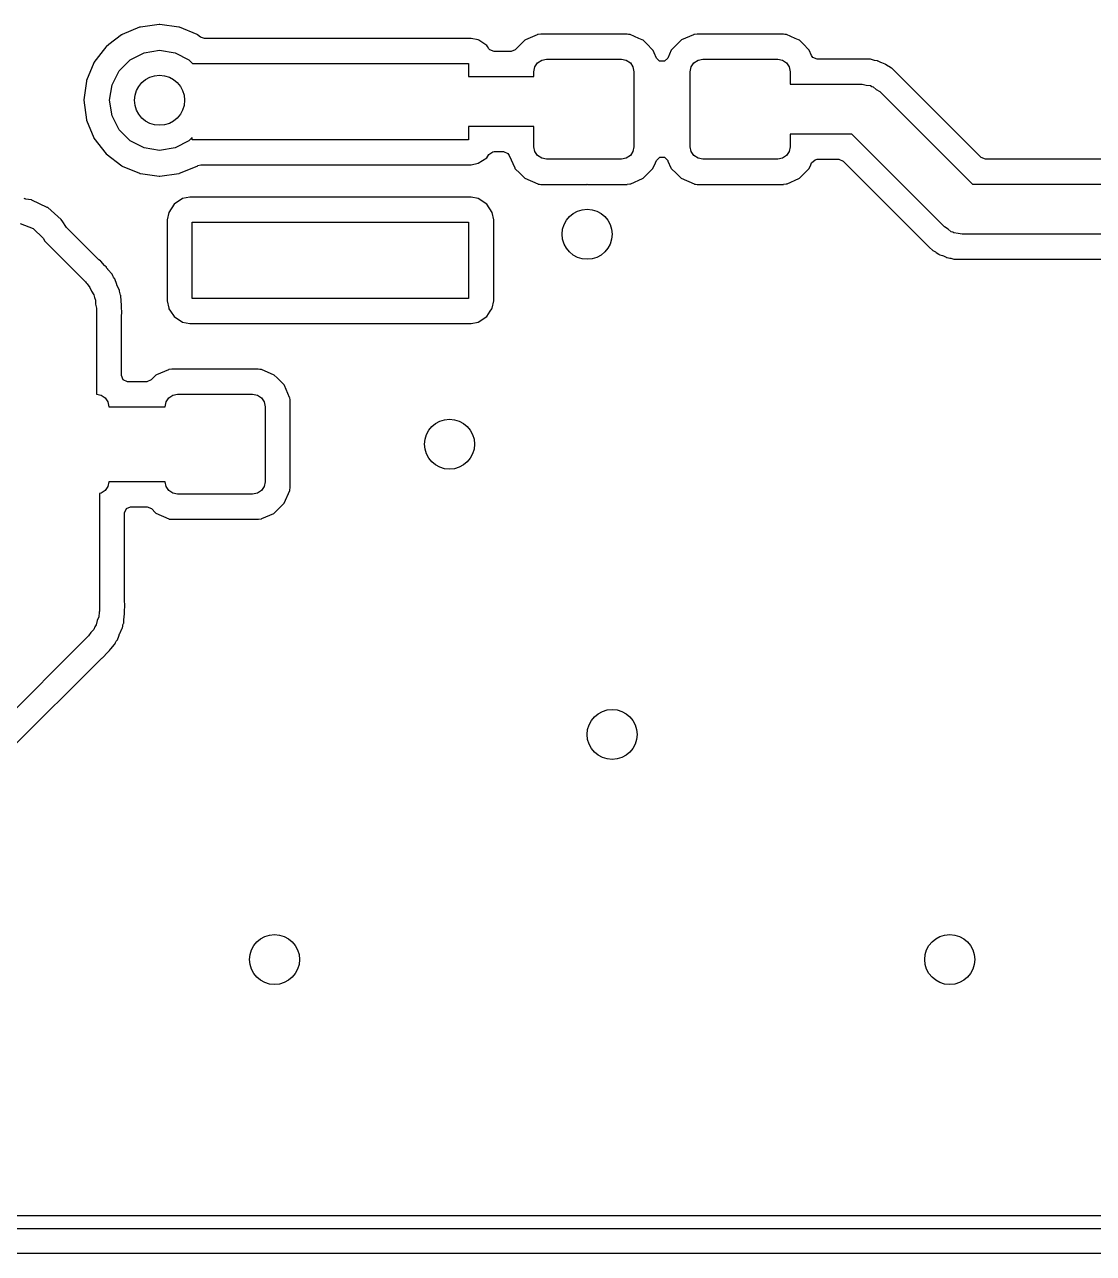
# Model space of a CAD drawing. Extents: x 124.6 to 173.9, y -108.3 to -87.7.
# Drawn here: x 148.8 to 157.35, y -108.35 to -98.52 of the extents above; entities that cross this region are included whole.
import ezdxf

# ---------------------------------------------------------------- set-up
doc = ezdxf.new("R2010")
doc.units = 0
doc.layers.add('BLACK', color=7, linetype='CONTINUOUS')

msp = doc.modelspace()

# ---------------------------------------------------------------- linework, layer by layer
at = {"layer": 'BLACK', "linetype": 'CONTINUOUS'}
for p, q in [((149.721, -98.5448), (149.581, -98.6028)), ((149.724, -98.5436), (149.721, -98.5448)), ((149.721, -98.5448), (149.721, -98.5448)), ((149.727, -98.5431), (149.724, -98.5436)), ((149.878, -98.5233), (149.727, -98.5431)), ((149.727, -98.5431), (149.727, -98.5431)), ((149.881, -98.5229), (149.878, -98.5233)), ((149.884, -98.5233), (149.881, -98.5229)), ((150.035, -98.5431), (149.884, -98.5233)), ((150.038, -98.5436), (150.035, -98.5431)), ((150.035, -98.5431), (150.035, -98.5431)), ((150.041, -98.5448), (150.038, -98.5436)), ((150.181, -98.6028), (150.041, -98.5448)), ((150.041, -98.5448), (150.041, -98.5448)), ((149.576, -98.606), (149.476, -98.6824)), ((149.578, -98.6041), (149.576, -98.606)), ((149.581, -98.6028), (149.578, -98.6041)), ((149.581, -98.6028), (149.581, -98.6028)), ((150.184, -98.6041), (150.181, -98.6028)), ((150.181, -98.6028), (150.181, -98.6028)), ((150.209, -98.6232), (150.184, -98.6041)), ((150.239, -98.6333), (150.209, -98.6232)), ((152.372, -98.6333), (150.239, -98.6333)), ((152.43, -98.6449), (152.372, -98.6333)), ((152.434, -98.6476), (152.43, -98.6449)), ((152.442, -98.6527), (152.434, -98.6476)), ((152.497, -98.6892), (152.442, -98.6527)), ((152.799, -98.6513), (152.726, -98.7237)), ((152.802, -98.6481), (152.799, -98.6513)), ((152.799, -98.6513), (152.799, -98.6513)), ((152.806, -98.6462), (152.802, -98.6481)), ((152.901, -98.6041), (152.806, -98.6462)), ((152.806, -98.6462), (152.806, -98.6462)), ((152.904, -98.6026), (152.901, -98.6041)), ((152.901, -98.6041), (152.901, -98.6041)), ((152.908, -98.6022), (152.904, -98.6026)), ((152.929, -98.5997), (152.908, -98.6022)), ((152.908, -98.6022), (152.908, -98.6022)), ((152.93, -98.5995), (152.929, -98.5997)), ((152.929, -98.5997), (152.929, -98.5997)), ((153.62, -98.5995), (152.93, -98.5995)), ((153.632, -98.601), (153.62, -98.5995)), ((153.642, -98.6021), (153.632, -98.601)), ((153.645, -98.6025), (153.642, -98.6021)), ((153.642, -98.6021), (153.642, -98.6021)), ((153.715, -98.6333), (153.645, -98.6025)), ((153.74, -98.6445), (153.715, -98.6333)), ((153.748, -98.6478), (153.74, -98.6445)), ((153.778, -98.6776), (153.748, -98.6478)), ((154.049, -98.6513), (154.019, -98.6808)), ((154.052, -98.6481), (154.049, -98.6513)), ((154.049, -98.6513), (154.049, -98.6513)), ((154.056, -98.6462), (154.052, -98.6481)), ((154.151, -98.6041), (154.056, -98.6462)), ((154.056, -98.6462), (154.056, -98.6462)), ((154.154, -98.6026), (154.151, -98.6041)), ((154.151, -98.6041), (154.151, -98.6041)), ((154.158, -98.6022), (154.154, -98.6026)), ((154.179, -98.5997), (154.158, -98.6022)), ((154.158, -98.6022), (154.158, -98.6022)), ((154.18, -98.5995), (154.179, -98.5997)), ((154.179, -98.5997), (154.179, -98.5997)), ((154.87, -98.5995), (154.18, -98.5995)), ((154.882, -98.601), (154.87, -98.5995)), ((154.892, -98.6021), (154.882, -98.601)), ((154.895, -98.6025), (154.892, -98.6021)), ((154.892, -98.6021), (154.892, -98.6021)), ((154.965, -98.6333), (154.895, -98.6025)), ((154.99, -98.6445), (154.965, -98.6333)), ((154.998, -98.6478), (154.99, -98.6445)), ((155.028, -98.6776), (154.998, -98.6478)), ((149.429, -98.731), (149.356, -98.8258)), ((149.451, -98.7029), (149.429, -98.731)), ((149.453, -98.7003), (149.451, -98.7029)), ((149.476, -98.6824), (149.453, -98.7003)), ((149.646, -98.805), (149.757, -98.7482)), ((149.757, -98.7482), (149.881, -98.7286)), ((149.881, -98.7286), (150.005, -98.7482)), ((150.005, -98.7482), (150.116, -98.805)), ((152.503, -98.6984), (152.497, -98.6892)), ((152.515, -98.7163), (152.503, -98.6984)), ((152.521, -98.7237), (152.515, -98.7163)), ((152.556, -98.7381), (152.521, -98.7237)), ((152.692, -98.7381), (152.556, -98.7381)), ((152.726, -98.7237), (152.692, -98.7381)), ((153.824, -98.7236), (153.778, -98.6776)), ((153.824, -98.7237), (153.824, -98.7236)), ((153.827, -98.7268), (153.824, -98.7237)), ((153.829, -98.731), (153.827, -98.7268)), ((153.837, -98.7498), (153.829, -98.731)), ((153.829, -98.731), (153.829, -98.731)), ((153.855, -98.7905), (153.837, -98.7498)), ((153.959, -98.7583), (153.945, -98.7905)), ((153.973, -98.7273), (153.959, -98.7583)), ((154.019, -98.6808), (153.973, -98.7273)), ((155.074, -98.7236), (155.028, -98.6776)), ((155.074, -98.7237), (155.074, -98.7236)), ((155.077, -98.7268), (155.074, -98.7237)), ((155.096, -98.7697), (155.077, -98.7268)), ((149.355, -98.8287), (149.297, -98.9689)), ((149.356, -98.8258), (149.355, -98.8287)), ((149.355, -98.8287), (149.355, -98.8287)), ((149.557, -98.8935), (149.646, -98.805)), ((150.116, -98.805), (150.145, -98.8338)), ((150.145, -98.8338), (152.352, -98.8338)), ((152.352, -98.8338), (152.352, -98.9386)), ((152.883, -98.8617), (152.904, -98.8293)), ((152.904, -98.8293), (152.937, -98.8076)), ((152.937, -98.8076), (152.975, -98.8)), ((152.975, -98.8), (153.575, -98.8)), ((153.575, -98.8), (153.613, -98.8076)), ((153.613, -98.8076), (153.646, -98.8293)), ((153.646, -98.8293), (153.667, -98.8617)), ((153.88, -98.8155), (153.855, -98.7905)), ((153.855, -98.7905), (153.855, -98.7905)), ((153.918, -98.8163), (153.88, -98.8155)), ((153.945, -98.7905), (153.918, -98.8163)), ((154.133, -98.8617), (154.154, -98.8293)), ((154.154, -98.8293), (154.187, -98.8076)), ((154.187, -98.8076), (154.225, -98.8)), ((154.225, -98.8), (154.825, -98.8)), ((154.825, -98.8), (154.863, -98.8076)), ((154.863, -98.8076), (154.896, -98.8293)), ((154.896, -98.8293), (154.917, -98.8617)), ((155.096, -98.7704), (155.096, -98.7697)), ((155.106, -98.7851), (155.096, -98.7704)), ((155.141, -98.7995), (155.106, -98.7851)), ((155.563, -98.7995), (155.141, -98.7995)), ((155.567, -98.8007), (155.563, -98.7995)), ((155.59, -98.8082), (155.567, -98.8007)), ((155.567, -98.8007), (155.567, -98.8007)), ((155.598, -98.81), (155.59, -98.8082)), ((155.621, -98.8138), (155.598, -98.81)), ((155.622, -98.8138), (155.621, -98.8138)), ((155.625, -98.8144), (155.622, -98.8138)), ((155.629, -98.8161), (155.625, -98.8144)), ((155.65, -98.8271), (155.629, -98.8161)), ((155.629, -98.8161), (155.629, -98.8161)), ((155.657, -98.83), (155.65, -98.8271)), ((155.684, -98.8387), (155.657, -98.83)), ((155.687, -98.841), (155.684, -98.8387)), ((155.707, -98.8552), (155.687, -98.841)), ((155.687, -98.841), (155.687, -98.841)), ((155.713, -98.8592), (155.707, -98.8552)), ((155.735, -98.8702), (155.713, -98.8592)), ((149.501, -99.005), (149.557, -98.8935)), ((152.352, -98.9386), (152.875, -98.9386)), ((152.875, -98.9), (152.883, -98.8617)), ((152.875, -98.9386), (152.875, -98.9)), ((153.667, -98.8617), (153.675, -98.9)), ((153.675, -98.9), (153.675, -99.5)), ((154.125, -98.9), (154.133, -98.8617)), ((154.125, -99.5), (154.125, -98.9)), ((154.917, -98.8617), (154.925, -98.9)), ((154.925, -98.9), (154.925, -99)), ((155.738, -98.8719), (155.735, -98.8702)), ((155.735, -98.8702), (155.735, -98.8702)), ((155.761, -98.8945), (155.738, -98.8719)), ((156.452, -99.5851), (155.761, -98.8945)), ((155.761, -98.8945), (155.761, -98.8945)), ((149.296, -98.975), (149.276, -99.1254)), ((149.297, -98.9689), (149.296, -98.9718)), ((149.296, -98.9718), (149.296, -98.975)), ((149.296, -98.975), (149.296, -98.975)), ((149.297, -98.9689), (149.297, -98.9689)), ((149.481, -99.1286), (149.501, -99.005)), ((154.925, -99), (155.5, -99)), ((155.5, -99), (155.533, -99.0075)), ((155.533, -99.0075), (155.566, -99.0112)), ((155.566, -99.0112), (155.576, -99.0174)), ((155.576, -99.0174), (155.587, -99.0199)), ((155.587, -99.0199), (155.613, -99.0408)), ((155.613, -99.0408), (155.641, -99.0586)), ((149.276, -99.1254), (149.275, -99.1286)), ((149.275, -99.1286), (149.296, -99.2854)), ((149.501, -99.2522), (149.481, -99.1286)), ((155.641, -99.0586), (156.383, -99.8)), ((149.557, -99.3637), (149.501, -99.2522)), ((149.296, -99.2854), (149.297, -99.2883)), ((149.297, -99.2883), (149.297, -99.2883)), ((149.297, -99.2883), (149.355, -99.4285)), ((152.875, -99.3386), (152.352, -99.3386)), ((152.352, -99.3386), (152.352, -99.4434)), ((152.875, -99.5), (152.875, -99.3386)), ((149.355, -99.4285), (149.356, -99.4314)), ((149.356, -99.4314), (149.453, -99.5569)), ((149.646, -99.4522), (149.557, -99.3637)), ((150.142, -99.4259), (150.116, -99.4522)), ((150.142, -99.4434), (150.142, -99.4259)), ((152.352, -99.4434), (150.142, -99.4434)), ((155.417, -99.4), (154.925, -99.4)), ((154.925, -99.4), (154.925, -99.5)), ((156.159, -100.141), (155.417, -99.4)), ((149.757, -99.509), (149.646, -99.4522)), ((149.881, -99.5286), (149.757, -99.509)), ((150.005, -99.509), (149.881, -99.5286)), ((150.116, -99.4522), (150.005, -99.509)), ((152.515, -99.5609), (152.546, -99.54)), ((152.546, -99.54), (152.556, -99.5391)), ((152.556, -99.5391), (152.632, -99.5391)), ((152.632, -99.5391), (152.667, -99.5535)), ((152.883, -99.5383), (152.875, -99.5)), ((152.904, -99.5707), (152.883, -99.5383)), ((153.667, -99.5383), (153.646, -99.5707)), ((153.675, -99.5), (153.667, -99.5383)), ((154.133, -99.5383), (154.125, -99.5)), ((154.154, -99.5707), (154.133, -99.5383)), ((154.917, -99.5383), (154.896, -99.5707)), ((154.925, -99.5), (154.917, -99.5383)), ((149.453, -99.5569), (149.578, -99.6531)), ((150.188, -99.6505), (150.212, -99.6439)), ((150.212, -99.6439), (152.372, -99.6439)), ((152.372, -99.6439), (152.43, -99.6323)), ((152.43, -99.6323), (152.497, -99.588)), ((152.497, -99.588), (152.515, -99.5609)), ((152.667, -99.5535), (152.677, -99.5711)), ((152.677, -99.5711), (152.678, -99.5708)), ((152.678, -99.5708), (152.721, -99.6686)), ((152.937, -99.5924), (152.904, -99.5707)), ((152.975, -99.6), (152.937, -99.5924)), ((153.575, -99.6), (152.975, -99.6)), ((153.613, -99.5924), (153.575, -99.6)), ((153.646, -99.5707), (153.613, -99.5924)), ((153.827, -99.6727), (153.846, -99.6296)), ((153.846, -99.6296), (153.855, -99.6095)), ((153.855, -99.6095), (153.882, -99.5836)), ((153.882, -99.5836), (153.92, -99.5845)), ((153.92, -99.5845), (153.945, -99.6095)), ((153.945, -99.6095), (153.947, -99.6149)), ((153.947, -99.6149), (153.971, -99.6686)), ((154.187, -99.5924), (154.154, -99.5707)), ((154.225, -99.6), (154.187, -99.5924)), ((154.825, -99.6), (154.225, -99.6)), ((154.863, -99.5924), (154.825, -99.6)), ((154.896, -99.5707), (154.863, -99.5924)), ((155.077, -99.6727), (155.09, -99.6439)), ((155.09, -99.6439), (155.096, -99.6297)), ((155.096, -99.6297), (155.123, -99.6038)), ((155.123, -99.6038), (155.141, -99.6005)), ((155.141, -99.6005), (155.314, -99.6005)), ((155.314, -99.6005), (155.348, -99.6149)), ((155.348, -99.6149), (156.039, -100.305)), ((156.486, -99.5995), (156.452, -99.5851)), ((163.314, -99.5995), (156.486, -99.5995)), ((149.578, -99.6531), (149.581, -99.6544)), ((149.581, -99.6544), (149.581, -99.6544)), ((149.581, -99.6544), (149.721, -99.7124)), ((149.721, -99.7124), (149.721, -99.7124)), ((149.721, -99.7124), (149.724, -99.7136)), ((149.724, -99.7136), (149.727, -99.7141)), ((149.727, -99.7141), (149.727, -99.7141)), ((149.727, -99.7141), (149.878, -99.7339)), ((149.878, -99.7339), (149.881, -99.7343)), ((149.881, -99.7343), (149.884, -99.7339)), ((149.884, -99.7339), (150.035, -99.7141)), ((150.035, -99.7141), (150.038, -99.7136)), ((150.035, -99.7141), (150.035, -99.7141)), ((150.038, -99.7136), (150.041, -99.7124)), ((150.041, -99.7124), (150.181, -99.6544)), ((150.041, -99.7124), (150.041, -99.7124)), ((150.181, -99.6544), (150.184, -99.6531)), ((150.184, -99.6531), (150.186, -99.6512)), ((150.186, -99.6512), (150.188, -99.6505)), ((152.721, -99.6686), (152.723, -99.6732)), ((152.723, -99.6732), (152.726, -99.6763)), ((152.726, -99.6763), (152.726, -99.6763)), ((152.726, -99.6763), (152.762, -99.7124)), ((152.762, -99.7124), (152.802, -99.7522)), ((153.751, -99.7487), (153.824, -99.6763)), ((153.824, -99.6763), (153.827, -99.6727)), ((153.971, -99.6686), (153.973, -99.6732)), ((153.973, -99.6732), (153.976, -99.6763)), ((153.976, -99.6763), (153.976, -99.6763)), ((153.976, -99.6763), (154.012, -99.7124)), ((154.012, -99.7124), (154.052, -99.7522)), ((155.001, -99.7487), (155.074, -99.6763)), ((155.074, -99.6763), (155.077, -99.6727)), ((152.802, -99.7522), (152.905, -99.7975)), ((152.905, -99.7975), (152.908, -99.7979)), ((152.908, -99.7979), (152.908, -99.7979)), ((152.908, -99.7979), (152.918, -99.799)), ((152.918, -99.799), (152.93, -99.8005)), ((152.93, -99.8005), (153.297, -99.8005)), ((153.297, -99.8005), (153.3, -99.8)), ((153.3, -99.8), (153.303, -99.8005)), ((153.303, -99.8005), (153.62, -99.8005)), ((153.62, -99.8005), (153.621, -99.8003)), ((153.621, -99.8003), (153.642, -99.7978)), ((153.621, -99.8003), (153.621, -99.8003)), ((153.642, -99.7978), (153.646, -99.7974)), ((153.642, -99.7978), (153.642, -99.7978)), ((153.646, -99.7974), (153.649, -99.7959)), ((153.649, -99.7959), (153.744, -99.7538)), ((153.649, -99.7959), (153.649, -99.7959)), ((153.744, -99.7538), (153.748, -99.7519)), ((153.744, -99.7538), (153.744, -99.7538)), ((153.748, -99.7519), (153.751, -99.7487)), ((153.751, -99.7487), (153.751, -99.7487)), ((154.052, -99.7522), (154.155, -99.7975)), ((154.155, -99.7975), (154.158, -99.7979)), ((154.158, -99.7979), (154.158, -99.7979)), ((154.158, -99.7979), (154.168, -99.799)), ((154.168, -99.799), (154.18, -99.8005)), ((154.18, -99.8005), (154.87, -99.8005)), ((154.87, -99.8005), (154.871, -99.8003)), ((154.871, -99.8003), (154.892, -99.7978)), ((154.871, -99.8003), (154.871, -99.8003)), ((154.892, -99.7978), (154.896, -99.7974)), ((154.892, -99.7978), (154.892, -99.7978)), ((154.896, -99.7974), (154.899, -99.7959)), ((154.899, -99.7959), (154.994, -99.7538)), ((154.899, -99.7959), (154.899, -99.7959)), ((154.994, -99.7538), (154.998, -99.7519)), ((154.994, -99.7538), (154.994, -99.7538)), ((154.998, -99.7519), (155.001, -99.7487)), ((155.001, -99.7487), (155.001, -99.7487)), ((156.383, -99.8), (163.417, -99.8)), ((148.802, -99.9162), (148.799, -99.915)), ((148.806, -99.917), (148.802, -99.9162)), ((148.81, -99.9182), (148.806, -99.917)), ((148.806, -99.917), (148.806, -99.917)), ((148.853, -99.9249), (148.81, -99.9182)), ((148.857, -99.9254), (148.853, -99.9249)), ((148.853, -99.9249), (148.853, -99.9249)), ((148.86, -99.9269), (148.857, -99.9254)), ((148.983, -99.9849), (148.86, -99.9269)), ((148.86, -99.9269), (148.86, -99.9269)), ((150.064, -99.9149), (149.998, -99.9592)), ((150.123, -99.9033), (150.064, -99.9149)), ((152.372, -99.9033), (150.123, -99.9033)), ((152.43, -99.9149), (152.372, -99.9033)), ((152.497, -99.9592), (152.43, -99.9149)), ((148.987, -99.9864), (148.983, -99.9849)), ((148.983, -99.9849), (148.983, -99.9849)), ((149.094, -100.081), (148.987, -99.9864)), ((149.954, -100.026), (149.942, -100.084)), ((149.998, -99.9592), (149.954, -100.026)), ((152.541, -100.026), (152.497, -99.9592)), ((152.553, -100.084), (152.541, -100.026)), ((148.767, -100.115), (148.869, -100.155)), ((149.106, -100.1), (149.094, -100.081)), ((149.13, -100.138), (149.106, -100.1)), ((149.137, -100.147), (149.13, -100.138)), ((149.942, -100.084), (149.942, -100.733)), ((150.142, -100.713), (150.142, -100.104)), ((150.142, -100.104), (152.352, -100.104)), ((152.352, -100.104), (152.352, -100.713)), ((152.553, -100.733), (152.553, -100.084)), ((148.869, -100.155), (148.95, -100.23)), ((148.95, -100.23), (148.963, -100.256)), ((149.237, -100.247), (149.137, -100.147)), ((156.187, -100.159), (156.159, -100.141)), ((156.213, -100.18), (156.187, -100.159)), ((156.224, -100.183), (156.213, -100.18)), ((156.234, -100.189), (156.224, -100.183)), ((156.267, -100.193), (156.234, -100.189)), ((156.3, -100.2), (156.267, -100.193)), ((163.5, -100.2), (156.3, -100.2)), ((148.963, -100.256), (149.287, -100.58)), ((149.388, -100.397), (149.237, -100.247)), ((156.039, -100.305), (156.039, -100.305)), ((156.039, -100.305), (156.062, -100.328)), ((156.062, -100.328), (156.065, -100.33)), ((156.065, -100.33), (156.065, -100.33)), ((156.065, -100.33), (156.087, -100.341)), ((149.395, -100.403), (149.388, -100.397)), ((149.407, -100.411), (149.395, -100.403)), ((149.41, -100.414), (149.407, -100.411)), ((149.441, -100.45), (149.41, -100.414)), ((156.087, -100.341), (156.093, -100.345)), ((156.093, -100.345), (156.113, -100.359)), ((156.113, -100.359), (156.113, -100.359)), ((156.113, -100.359), (156.116, -100.361)), ((156.116, -100.361), (156.122, -100.363)), ((156.122, -100.363), (156.143, -100.37)), ((156.143, -100.37), (156.15, -100.373)), ((156.15, -100.373), (156.171, -100.384)), ((156.171, -100.384), (156.171, -100.384)), ((156.171, -100.384), (156.175, -100.386)), ((156.175, -100.386), (156.178, -100.386)), ((156.178, -100.386), (156.179, -100.386)), ((156.179, -100.386), (156.202, -100.39)), ((156.202, -100.39), (156.21, -100.392)), ((156.21, -100.392), (156.233, -100.399)), ((156.233, -100.399), (156.233, -100.399)), ((156.233, -100.399), (156.237, -100.4)), ((156.237, -100.4), (163.563, -100.4)), ((149.444, -100.453), (149.441, -100.45)), ((149.455, -100.464), (149.444, -100.453)), ((149.456, -100.465), (149.455, -100.464)), ((149.455, -100.464), (149.455, -100.464)), ((149.457, -100.467), (149.456, -100.465)), ((149.466, -100.479), (149.457, -100.467)), ((149.457, -100.467), (149.457, -100.467)), ((149.468, -100.482), (149.466, -100.479)), ((149.501, -100.52), (149.468, -100.482)), ((149.506, -100.531), (149.501, -100.52)), ((149.507, -100.533), (149.506, -100.531)), ((149.287, -100.58), (149.293, -100.588)), ((149.293, -100.588), (149.297, -100.59)), ((149.297, -100.59), (149.301, -100.597)), ((149.301, -100.597), (149.324, -100.625)), ((149.324, -100.625), (149.337, -100.656)), ((149.512, -100.542), (149.507, -100.533)), ((149.521, -100.554), (149.512, -100.542)), ((149.522, -100.557), (149.521, -100.554)), ((149.538, -100.601), (149.522, -100.557)), ((149.522, -100.557), (149.522, -100.557)), ((149.54, -100.605), (149.538, -100.601)), ((149.56, -100.65), (149.54, -100.605)), ((149.337, -100.656), (149.355, -100.684)), ((149.355, -100.684), (149.359, -100.706)), ((149.359, -100.706), (149.368, -100.726)), ((149.368, -100.726), (149.369, -100.759)), ((149.561, -100.654), (149.56, -100.65)), ((149.562, -100.665), (149.561, -100.654)), ((149.565, -100.675), (149.562, -100.665)), ((149.569, -100.686), (149.565, -100.675)), ((149.57, -100.689), (149.569, -100.686)), ((149.569, -100.686), (149.569, -100.686)), ((149.57, -100.692), (149.57, -100.689)), ((149.573, -100.733), (149.57, -100.692)), ((149.57, -100.692), (149.57, -100.692)), ((152.352, -100.713), (150.142, -100.713)), ((149.369, -100.759), (149.375, -100.792)), ((149.375, -100.792), (149.375, -101.479)), ((149.573, -100.739), (149.573, -100.733)), ((149.574, -100.743), (149.573, -100.739)), ((149.576, -100.756), (149.574, -100.743)), ((149.576, -100.774), (149.576, -100.756)), ((149.576, -100.777), (149.576, -100.774)), ((149.579, -100.832), (149.576, -100.777)), ((149.942, -100.733), (149.954, -100.792)), ((149.954, -100.792), (149.956, -100.796)), ((149.956, -100.796), (149.969, -100.814)), ((149.969, -100.814), (149.998, -100.858)), ((152.497, -100.858), (152.526, -100.814)), ((152.526, -100.814), (152.538, -100.796)), ((152.538, -100.796), (152.541, -100.792)), ((152.541, -100.792), (152.553, -100.733)), ((149.576, -100.853), (149.577, -100.842)), ((149.576, -101.329), (149.576, -100.853)), ((149.577, -100.842), (149.578, -100.835)), ((149.578, -100.835), (149.579, -100.832)), ((149.998, -100.858), (150.064, -100.902)), ((150.064, -100.902), (150.123, -100.914)), ((150.123, -100.914), (152.372, -100.914)), ((152.372, -100.914), (152.43, -100.902)), ((152.43, -100.902), (152.497, -100.858)), ((149.951, -101.283), (149.856, -101.325)), ((149.954, -101.281), (149.951, -101.283)), ((149.951, -101.283), (149.951, -101.283)), ((149.958, -101.281), (149.954, -101.281)), ((149.979, -101.278), (149.958, -101.281)), ((149.958, -101.281), (149.958, -101.281)), ((149.98, -101.278), (149.979, -101.278)), ((149.979, -101.278), (149.979, -101.278)), ((150.67, -101.278), (149.98, -101.278)), ((150.682, -101.28), (150.67, -101.278)), ((150.692, -101.281), (150.682, -101.28)), ((150.695, -101.281), (150.692, -101.281)), ((150.692, -101.281), (150.692, -101.281)), ((150.798, -101.326), (150.695, -101.281)), ((149.59, -101.364), (149.576, -101.329)), ((149.624, -101.379), (149.59, -101.364)), ((149.78, -101.379), (149.624, -101.379)), ((149.814, -101.364), (149.78, -101.379)), ((149.849, -101.33), (149.814, -101.364)), ((149.852, -101.327), (149.849, -101.33)), ((149.849, -101.33), (149.849, -101.33)), ((149.856, -101.325), (149.852, -101.327)), ((149.856, -101.325), (149.856, -101.325)), ((150.821, -101.349), (150.798, -101.326)), ((150.874, -101.402), (150.821, -101.349)), ((150.877, -101.405), (150.874, -101.402)), ((150.874, -101.402), (150.874, -101.402)), ((150.879, -101.41), (150.877, -101.405)), ((150.921, -101.504), (150.879, -101.41)), ((150.879, -101.41), (150.879, -101.41)), ((149.375, -101.479), (149.413, -101.486)), ((149.413, -101.486), (149.446, -101.508)), ((149.446, -101.508), (149.467, -101.54)), ((149.933, -101.54), (149.954, -101.508)), ((149.954, -101.508), (149.987, -101.486)), ((149.987, -101.486), (150.025, -101.479)), ((150.025, -101.479), (150.625, -101.479)), ((150.625, -101.479), (150.663, -101.486)), ((150.663, -101.486), (150.696, -101.508)), ((150.696, -101.508), (150.717, -101.54)), ((150.922, -101.508), (150.921, -101.504)), ((150.921, -101.504), (150.921, -101.504)), ((150.923, -101.511), (150.922, -101.508)), ((150.924, -101.522), (150.923, -101.511)), ((150.923, -101.511), (150.923, -101.511)), ((149.467, -101.54), (149.475, -101.579)), ((149.475, -101.579), (149.475, -101.579)), ((149.475, -101.579), (149.925, -101.579)), ((149.925, -101.579), (149.933, -101.54)), ((149.925, -101.579), (149.925, -101.579)), ((150.717, -101.54), (150.725, -101.579)), ((150.725, -101.579), (150.725, -102.179)), ((150.925, -101.534), (150.924, -101.522)), ((150.925, -102.223), (150.925, -101.534)), ((149.475, -102.179), (149.467, -102.217)), ((149.925, -102.179), (149.475, -102.179)), ((149.933, -102.217), (149.925, -102.179)), ((150.725, -102.179), (150.717, -102.217)), ((149.413, -102.271), (149.4, -102.274)), ((149.4, -102.274), (149.4, -103.2)), ((149.446, -102.249), (149.413, -102.271)), ((149.467, -102.217), (149.446, -102.249)), ((149.954, -102.249), (149.933, -102.217)), ((149.987, -102.271), (149.954, -102.249)), ((150.025, -102.279), (149.987, -102.271)), ((150.625, -102.279), (150.025, -102.279)), ((150.663, -102.271), (150.625, -102.279)), ((150.696, -102.249), (150.663, -102.271)), ((150.717, -102.217), (150.696, -102.249)), ((150.877, -102.351), (150.923, -102.249)), ((150.923, -102.249), (150.925, -102.223)), ((149.6, -102.428), (149.615, -102.394)), ((149.615, -102.394), (149.649, -102.379)), ((149.649, -102.379), (149.781, -102.379)), ((149.781, -102.379), (149.815, -102.394)), ((149.815, -102.394), (149.849, -102.427)), ((150.801, -102.427), (150.846, -102.383)), ((150.846, -102.383), (150.849, -102.379)), ((150.849, -102.379), (150.877, -102.351)), ((149.6, -103.142), (149.6, -102.428)), ((149.849, -102.427), (149.852, -102.431)), ((149.852, -102.431), (149.955, -102.476)), ((149.955, -102.476), (149.958, -102.477)), ((149.958, -102.477), (149.958, -102.477)), ((149.958, -102.477), (149.968, -102.478)), ((149.968, -102.478), (149.98, -102.479)), ((149.98, -102.479), (150.67, -102.479)), ((150.67, -102.479), (150.671, -102.479)), ((150.671, -102.479), (150.692, -102.476)), ((150.671, -102.479), (150.671, -102.479)), ((150.692, -102.476), (150.692, -102.476)), ((150.692, -102.476), (150.696, -102.476)), ((150.696, -102.476), (150.699, -102.474)), ((150.699, -102.474), (150.794, -102.432)), ((150.699, -102.474), (150.699, -102.474)), ((150.794, -102.432), (150.798, -102.431)), ((150.794, -102.432), (150.794, -102.432)), ((150.798, -102.431), (150.801, -102.427)), ((150.801, -102.427), (150.801, -102.427)), ((149.602, -103.152), (149.6, -103.142)), ((149.601, -103.217), (149.604, -103.169)), ((149.604, -103.166), (149.602, -103.152)), ((149.604, -103.169), (149.604, -103.166)), ((149.604, -103.169), (149.604, -103.169)), ((149.394, -103.258), (149.382, -103.289)), ((149.398, -103.222), (149.394, -103.258)), ((149.4, -103.215), (149.398, -103.222)), ((149.4, -103.2), (149.399, -103.21)), ((149.399, -103.21), (149.4, -103.215)), ((149.596, -103.284), (149.598, -103.259)), ((149.598, -103.255), (149.6, -103.241)), ((149.598, -103.259), (149.598, -103.255)), ((149.6, -103.221), (149.601, -103.217)), ((149.6, -103.239), (149.6, -103.221)), ((149.6, -103.241), (149.6, -103.239)), ((149.354, -103.36), (149.331, -103.385)), ((149.362, -103.34), (149.354, -103.36)), ((149.374, -103.322), (149.362, -103.34)), ((149.382, -103.289), (149.374, -103.322)), ((149.562, -103.393), (149.582, -103.351)), ((149.582, -103.351), (149.584, -103.348)), ((149.582, -103.351), (149.582, -103.351)), ((149.584, -103.348), (149.586, -103.333)), ((149.586, -103.333), (149.588, -103.323)), ((149.588, -103.323), (149.593, -103.312)), ((149.593, -103.312), (149.594, -103.309)), ((149.593, -103.312), (149.593, -103.312)), ((149.594, -103.309), (149.596, -103.284)), ((149.312, -103.412), (148.512, -104.212)), ((149.331, -103.385), (149.312, -103.412)), ((149.52, -103.48), (149.523, -103.478)), ((149.523, -103.478), (149.529, -103.464)), ((149.529, -103.464), (149.534, -103.455)), ((149.534, -103.455), (149.541, -103.446)), ((149.541, -103.446), (149.544, -103.443)), ((149.544, -103.443), (149.554, -103.415)), ((149.554, -103.415), (149.561, -103.396)), ((149.561, -103.396), (149.562, -103.393)), ((149.428, -103.585), (149.464, -103.544)), ((149.464, -103.544), (149.466, -103.541)), ((149.466, -103.541), (149.479, -103.528)), ((149.479, -103.528), (149.487, -103.518)), ((149.487, -103.518), (149.49, -103.515)), ((149.49, -103.515), (149.52, -103.48)), ((149.52, -103.48), (149.52, -103.48)), ((148.695, -104.313), (149.41, -103.597)), ((149.41, -103.597), (149.419, -103.591)), ((149.419, -103.591), (149.425, -103.587)), ((149.425, -103.587), (149.428, -103.585)), ((170.122, -108.049), (133.878, -108.049)), ((133.85, -108.15), (170.15, -108.15)), ((170.15, -108.35), (133.85, -108.35))]:
    msp.add_line(p, q, dxfattribs=at)
at = {"layer": 'BLACK'}
for centre in [(149.881, -99.1286), (153.3, -100.2), (152.2, -101.879), (153.5, -104.2), (150.8, -106), (156.2, -106)]:
    msp.add_circle(centre, 0.2, dxfattribs=at)

doc.saveas('drawing.dxf')
